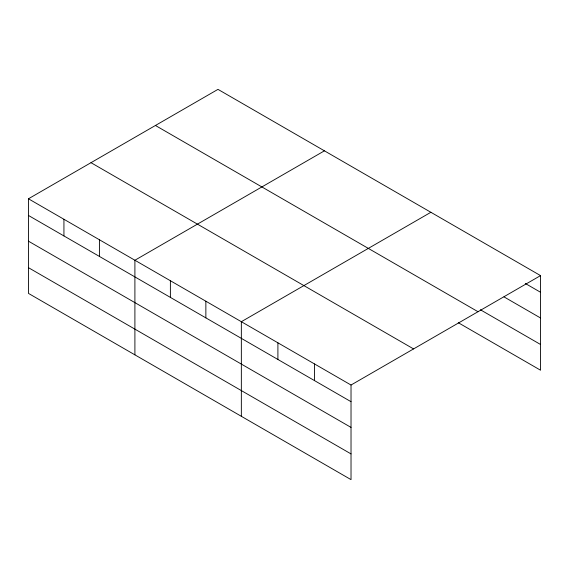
<?xml version="1.0" encoding="UTF-8"?>
<svg xmlns="http://www.w3.org/2000/svg" width="569" height="569" viewBox="0 0 569 569"><rect width="100%" height="100%" fill="white"/><g stroke="black" fill="none" stroke-linecap="round" stroke-linejoin="round"><path stroke-width="0.85" d="M351.023 427.404L351.023 385.028L28.45 198.787L28.45 293.391L351.023 479.631L351.023 427.404L28.45 241.171M458.294 322.715L540.55 370.213L540.55 275.609L217.977 89.369L28.45 198.787M324.422 150.828L134.903 260.246L134.903 354.85M430.875 212.287L241.348 321.705L241.348 416.309M351.023 385.028L540.55 275.609M525.315 283.469L540.55 292.267M503.992 296.883L540.55 317.986M480.378 309.749L540.55 344.487M155.429 125.479L478.01 311.72M90.99 162.684L413.571 348.918M28.45 215.452L351.023 401.686M28.45 267.672L351.023 453.906M314.465 363.918L314.465 380.583M277.907 342.815L277.907 359.473M205.864 301.221L205.864 317.879M170.387 280.737L170.387 297.395M99.419 239.762L99.419 256.42M63.934 219.278L63.934 235.936"/></g></svg>
